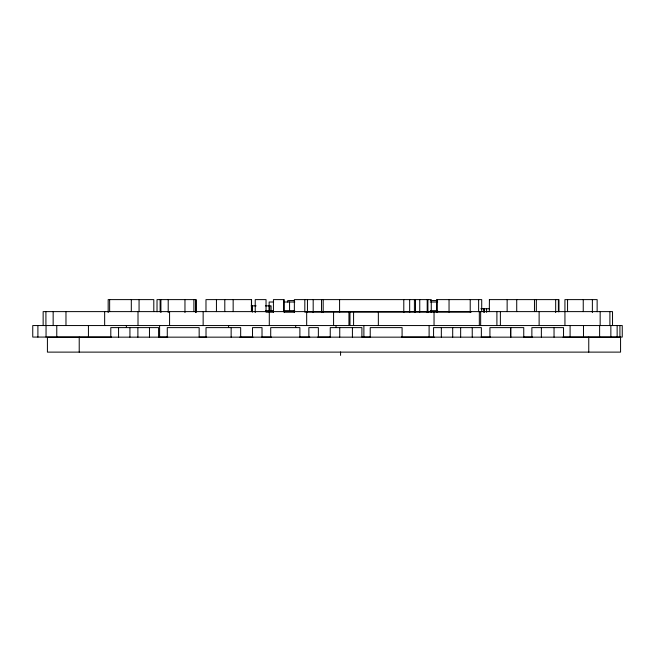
<?xml version="1.0" encoding="UTF-8"?>
<svg xmlns="http://www.w3.org/2000/svg" width="655" height="655" viewBox="0 0 655 655"><rect width="100%" height="100%" fill="white"/><g stroke="black" fill="none" stroke-linecap="round" stroke-linejoin="round"><path stroke-width="0.98" d="M489.318 299.613L558.969 299.613L558.969 311.764M294.455 300.571L287.725 300.571L287.725 302.012M430.531 300.571L437.204 300.571M273.659 302.012L269.148 302.012L269.148 305.86M283.541 302.012L294.815 302.012M430.237 302.012L437.671 302.012M251.16 305.86L256.154 305.86M265.39 305.86L271.088 305.86L271.088 310.896M480.852 308.742L489.563 308.742M265.504 310.658L272.808 310.658M283.484 310.658L294.725 310.658M430.384 310.658L437.671 310.658M273.43 312.099L266.036 312.099L266.036 299.613L255.229 299.613L255.229 312.582M284.237 312.099L294.357 312.099M471.092 312.099L304.821 312.099L304.821 299.613M111.407 337.071L32.75 337.071L32.75 325.551L622.25 325.551L622.25 337.071L562.948 337.071M167.721 337.071L159.607 337.071L159.607 325.551M206.284 337.071L199.177 337.071L199.145 327.615L167.279 327.615L167.279 337.153M239.787 337.071L253.002 337.071M262.147 337.071L271.293 337.071M299.72 337.071L309.807 337.071M317.872 337.071L329.981 337.071M370.001 337.071L361.896 337.071L361.912 327.615L330.243 327.615L330.243 337.153M401.589 337.071L434.216 337.071M481.212 337.071L490.407 337.071M524.123 337.071L532.294 337.071M619.925 325.551L619.925 337.071M617.141 325.551L617.141 337.071M612.531 325.551L612.531 311.616L43.148 311.616L43.148 325.551M610.861 325.551L610.861 337.071M609.895 311.616L609.895 325.551M600.16 311.616L600.16 325.551M599.62 325.551L599.62 337.071M597.139 311.764L597.139 299.613L564.929 299.613L564.946 325.551M592.374 299.613L592.374 312.582M588.755 337.153L588.755 352.12M583.482 325.551L583.482 337.071M583.245 299.613L583.245 311.616M570.096 325.551L570.096 337.071M567.558 299.613L567.558 311.616M563.537 337.153L563.537 327.615L531.868 327.615L531.868 337.153M558.387 299.613L558.387 311.764M555.677 299.613L555.677 312.582M554.04 327.615L554.04 337.153M541.366 327.615L541.366 337.153M539.122 311.616L539.122 325.551M536.33 299.613L536.33 311.616M534.472 299.613L534.472 311.616M523.746 337.153L523.746 327.615L489.924 327.615L489.924 337.153M516.721 299.613L516.721 311.616M510.908 327.615L510.908 337.153M510.499 327.615L510.499 337.153M507.142 299.613L507.142 311.616M500.379 311.616L500.379 325.551M496.899 311.616L496.899 325.551M489.416 299.613L489.318 311.616M486.591 308.742L486.591 312.337M484.201 308.742L484.201 312.337M483.906 308.742L483.906 312.337M481.712 311.616L481.712 299.613L436.779 299.613L436.779 311.698M481.359 337.153L481.359 327.615L433.569 327.615L433.569 337.153M480.655 311.616L480.655 325.551M479.329 311.616L479.329 325.551M478.625 299.613L478.625 311.616M472.239 327.615L472.239 337.153M470.216 299.613L470.216 312.099M460.653 327.615L460.653 337.153M452.695 327.615L452.695 337.153M449.043 299.613L449.043 312.099M441.339 327.615L441.339 337.153M437.057 299.613L437.057 312.582M434.044 311.616L434.044 325.551M431.268 312.582L431.268 299.613L294.357 299.613L294.357 312.582M429.107 325.551L429.107 337.071M427.903 299.613L427.903 312.582M427.199 299.613L427.199 312.582M419.749 299.613L419.749 312.099M415.507 299.613L415.507 312.099M414.41 299.613L414.41 312.099M409.662 299.613L409.662 312.582M403.791 299.613L403.791 312.582M402.088 337.153L402.088 327.615L370.222 327.615L370.222 337.153M378.344 311.616L378.344 325.551M363.885 325.551L363.885 337.071M353.577 311.616L353.577 325.551M352.415 327.615L352.415 337.153M349.975 311.616L349.975 325.551M348.943 311.616L348.943 325.551M340.567 351.931L340.567 355.387M339.74 327.615L339.74 337.153M339.585 299.613L339.585 312.582M336.031 325.551L336.031 327.467M333.575 311.616L333.575 325.551M323.185 299.613L323.185 312.582M321.531 299.613L321.531 312.582M318.363 337.153L318.363 327.615L308.865 327.615L308.865 337.153M313.18 299.613L313.18 312.582M307.449 299.613L307.449 312.099M306.679 311.616L306.679 325.551M299.884 337.153L299.884 327.615L270.712 327.615L270.712 337.153M295.683 325.551L295.683 327.467M289.567 302.012L289.567 310.658M284.237 312.582L284.237 299.613L273.43 299.613L273.43 312.582M283.607 299.613L283.607 311.616M269.729 305.86L269.729 310.896M269.295 311.616L269.295 325.551M268.984 305.86L268.984 310.896M262.016 337.153L262.016 327.615L252.519 327.615L252.519 337.153M252.511 305.86L252.511 312.157M251.561 311.616L251.561 299.613L205.981 299.613L205.981 311.616M251.422 299.613L251.422 311.616M240.672 337.153L240.672 327.615L206.014 327.615L206.014 337.153M233.155 299.613L233.155 311.616M231.141 327.615L231.141 337.153M228.603 325.551L228.603 327.467M224.804 299.613L224.804 311.616M216.445 299.613L216.445 311.616M203.148 311.616L203.148 325.551M195.927 312.582L195.927 299.613L157.02 299.613L157.02 311.764M195.829 299.613L195.829 312.582M195.722 299.613L195.722 311.764M193.888 299.613L193.888 311.616M184.964 299.613L184.964 312.582M169.571 311.616L169.571 325.551M168.212 299.613L168.212 312.582M160.909 299.613L160.909 312.582M160.139 299.613L160.139 311.764M158.584 337.153L158.584 327.615L110.801 327.615L110.801 337.153M153.802 311.616L153.802 299.613L108.173 299.613L108.173 312.582M149.471 327.615L149.471 337.153M139.065 299.613L139.065 311.616M138.008 311.616L138.008 325.551M137.886 327.615L137.886 337.153M131.311 299.613L131.311 311.616M129.927 327.615L129.927 337.153M126.39 325.551L126.39 327.467M118.563 327.615L118.563 337.153M109.639 299.613L109.639 311.616M104.653 311.616L104.653 325.551M88.433 325.551L88.433 337.071M79.222 337.153L79.222 352.12M65.975 311.616L65.975 325.551M56.772 325.551L56.772 337.071M53.153 311.616L53.153 325.551M46.047 325.551L46.047 337.071M45.915 311.616L45.915 325.551M37.9 325.551L37.9 337.071M620.563 337.153L47.414 337.153L47.414 352.12L620.563 352.12L620.563 337.153"/></g></svg>
